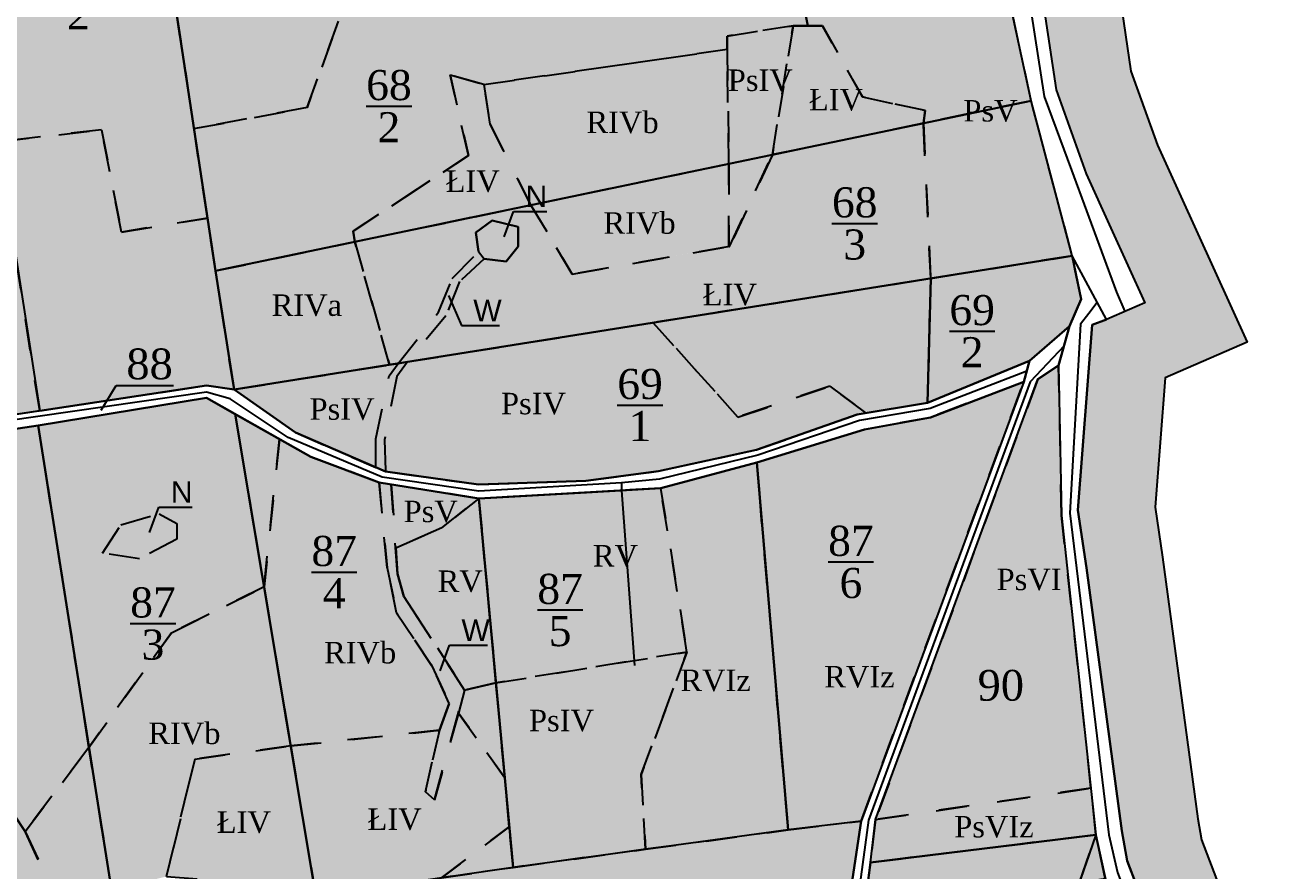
# Model space of a CAD drawing. Header units: millimetres. Extents: x 1380 to 5204, y 977 to 2350.
# Drawn here: x 2666.4 to 3075.3, y 1363 to 1638.4 of the extents above; entities that cross this region are included whole.
import ezdxf
from ezdxf import colors
from ezdxf.entities.mleader import LeaderData, LeaderLine
from ezdxf.math import Vec2, Vec3

# ---------------------------------------------------------------- set-up
doc = ezdxf.new("R2010")
doc.units = ezdxf.units.MM
doc.linetypes.add('UZYTEK', pattern=[20, 10, -10])
for name, color, linetype in [('DROGI ODSZKODOWANIA', 7, 'Continuous'), ('dzialki', 18, 'Continuous'), ('Numeracja', 7, 'Continuous'), ('Obreb', 2, 'Continuous'), ('Odszkodowanie', 7, 'Continuous'), ('Pokolorwane użytki', 7, 'Continuous'), ('Rowy', 250, 'UZYTEK'), ('Uzytki', 250, 'UZYTEK'), ('W', 250, 'Continuous')]:
    doc.layers.add(name, color=color, linetype=linetype)
doc.layers.add('Num użytków', color=7, linetype='Continuous', true_color=0x000000)
doc.styles.add('Całkowite', font='times.ttf', dxfattribs={"height": 10})
doc.styles.get("Standard").update_dxf_attribs({"font": 'arial.ttf'})
doc.styles.add('Uzytki', font='times.ttf', dxfattribs={"height": 7})
doc.styles.add('Ułamki', font='times.ttf', dxfattribs={"height": 14})

# ---------------------------------------------------------------- blocks, each defined once
blk = doc.blocks.new('_None')

msp = doc.modelspace()

# ---------------------------------------------------------------- hatches: boundary and pattern name
at = {"layer": 'Obreb', "ltscale": 0.1, "true_color": 0xf4ee51}
h = msp.add_hatch(color=41, dxfattribs=at)
h.dxf.hatch_style = 1
h.paths.add_polyline_path([(1739.27, 2064.25), (1569.18, 2044.6), (1564.53, 2044.15), (1500.42, 2035.92), (1473.15, 2032.87), (1468.93, 1980), (1462.92, 1894.61), (1456.31, 1773.44), (1452.55, 1718.71), (1450.66, 1680.7), (1442.54, 1619.86), (1424.58, 1499.01), (1404.87, 1303.08), (1390.68, 1109.1), (1379.54, 977.39), (1416.06, 982.26), (1503.01, 993.87), (1504.63, 994.09), (1506.25, 994.3), (1621.93, 1009.75), (1623.42, 1009.95), (1726.06, 1023.65), (1744.84, 1026.16), (1749.27, 1026.75), (2001.11, 1060.37), (2068.99, 1069.43), (2152.68, 1080.6), (2558.18, 1139.98), (2925.58, 1191.89), (2950.42, 1195.27), (3034.81, 1077.94), (3080.44, 1228.22), (3101.82, 1235.05), (3049.2, 1373.09), (3047.94, 1379.97), (3036.54, 1465.16), (3034.11, 1481.41), (3037.35, 1523.54), (3064.08, 1535.14), (3042.44, 1582.63), (3034.82, 1599.34), (3026.23, 1623.42), (3022.72, 1647.12), (3015.17, 1693.82), (3010.46, 1738.63), (3007.5, 1779.8), (3007.5, 1828.93), (2995.54, 1854.86), (2982.24, 1913.84), (2978.33, 1926.18), (2939.25, 2070.19), (2911.03, 2085.83), (2875.11, 2109.04), (2851.35, 2127.45), (2832.79, 2142.28), (2800.7, 2188.75), (2762.52, 2156.94), (2761.01, 2154.88), (2592.26, 2137.52), (2569.19, 2140.22), (2541.29, 2148.28), (2358.61, 2230.49), (2370.36, 2167.83), (2372.08, 2158.65), (2124.8, 2119.92), (1843.77, 2075.91), (1839.89, 2076.73), (1821.8, 2074.33), (1789.76, 2070.08)])
h.paths.add_polyline_path([(1792.84, 2045.27), (1825.09, 2049.55), (1838.91, 2051.38), (1843.08, 2050.5), (2128.67, 2095.22), (2401.4, 2137.94), (2394.93, 2172.44), (2392, 2188.04), (2532.65, 2124.75), (2564.24, 2115.63), (2592.09, 2112.37), (2774.63, 2131.15), (2780.88, 2139.71), (2795.68, 2152.03), (2814.31, 2125.04), (2835.89, 2107.8), (2860.65, 2088.62), (2898.18, 2064.37), (2917.89, 2053.45), (2954.34, 1919.13), (2958.08, 1907.3), (2971.73, 1846.78), (2982.5, 1823.44), (2982.5, 1778.91), (2985.55, 1736.43), (2990.38, 1690.52), (2998.01, 1643.29), (3001.86, 1617.33), (3011.63, 1589.94), (3019.69, 1572.27), (3030.77, 1547.94), (3018.26, 1542.51), (3013.6, 1540.82), (3008.97, 1480.5), (3011.79, 1461.65), (3023.24, 1376.04), (3025.03, 1366.32), (3069.05, 1250.82), (3060.33, 1248.04), (3025.58, 1133.59), (2961.94, 1222.07), (2922.15, 1216.65), (2554.62, 1164.73), (2149.21, 1105.36), (2065.68, 1094.21), (1997.8, 1085.15), (1745.96, 1051.53), (1741.53, 1050.94), (1722.75, 1048.43), (1620.11, 1034.73), (1618.62, 1034.53), (1502.94, 1019.08), (1501.32, 1018.87), (1499.71, 1018.65), (1412.75, 1007.04), (1407.07, 1006.29), (1415.61, 1107.14), (1429.78, 1300.92), (1449.4, 1495.92), (1467.3, 1616.37), (1475.58, 1678.42), (1477.51, 1717.23), (1481.26, 1771.9), (1487.87, 1893.05), (1493.86, 1978.13), (1496.43, 2010.32), (1503.4, 2011.1), (1567.32, 2019.31), (1571.82, 2019.74), (1742.14, 2039.42)], flags=16)
at = {"layer": 'Pokolorwane użytki', "true_color": 0xffff5c}
h = msp.add_hatch(color=51, dxfattribs=at)
h.dxf.hatch_style = 1
h.paths.add_polyline_path([(2701.71, 1730.2), (2639.29, 1718.1), (2657.56, 1600.39), (2691.27, 1604.33), (2697.74, 1571.01), (2725.73, 1575.55), (2715.56, 1643.04)])
h = msp.add_hatch(color=51, dxfattribs=at)
h.dxf.hatch_style = 1
h.paths.add_polyline_path([(2915.9, 1664.42), (2913.36, 1677.3), (2839.77, 1664.41), (2773.18, 1652.95), (2758.14, 1611.53), (2721.34, 1604.68), (2728.32, 1558.34), (2773.71, 1567.83), (2773.14, 1571.31), (2810.65, 1595.95), (2804.67, 1622.16), (2815.7, 1619.1), (2894.82, 1630.4), (2894.82, 1634.82), (2916.29, 1638.18), (2921.07, 1638.18)])
at = {"layer": 'Pokolorwane użytki', "true_color": 0x97d88a}
h = msp.add_hatch(color=73, dxfattribs=at)
h.dxf.hatch_style = 1
h.paths.add_polyline_path([(2985.77, 1650.96), (2983.22, 1676.2), (2915.9, 1664.42), (2921.07, 1638.18), (2925.86, 1638.18), (2938.83, 1615.03), (2959.24, 1610.57), (2958.67, 1606.45), (2993.75, 1613.78)])
at = {"layer": 'Pokolorwane użytki', "true_color": 0xffff5c}
h = msp.add_hatch(color=51, dxfattribs=at)
h.dxf.hatch_style = 1
h.paths.add_polyline_path([(2715.56, 1643.04), (2721.34, 1604.68), (2758.14, 1611.53), (2773.18, 1652.95)])
at = {"layer": 'Pokolorwane użytki', "true_color": 0x97d88a}
h = msp.add_hatch(color=73, dxfattribs=at)
h.dxf.hatch_style = 1
h.paths.add_polyline_path([(2916.29, 1638.18), (2894.82, 1634.82), (2894.82, 1630.4), (2895.43, 1593.24), (2909.54, 1596.19)])
at = {"layer": 'Pokolorwane użytki', "true_color": 0x3bd23d}
h = msp.add_hatch(color=93, dxfattribs=at)
h.dxf.hatch_style = 1
h.paths.add_polyline_path([(2938.83, 1615.03), (2925.86, 1638.18), (2916.29, 1638.18), (2909.54, 1596.19), (2958.67, 1606.45), (2959.24, 1610.57)])
at = {"layer": 'Pokolorwane użytki', "true_color": 0xffff5c}
h = msp.add_hatch(color=51, dxfattribs=at)
h.dxf.hatch_style = 1
h.paths.add_polyline_path([(2894.82, 1630.4), (2815.7, 1619.1), (2817.7, 1606.09), (2831.01, 1579.79), (2895.43, 1593.24)])
at = {"layer": 'Pokolorwane użytki', "true_color": 0x3bd23d}
h = msp.add_hatch(color=93, dxfattribs=at)
h.dxf.hatch_style = 1
h.paths.add_polyline_path([(2817.7, 1606.09), (2815.7, 1619.1), (2804.67, 1622.16), (2810.65, 1595.95), (2773.14, 1571.31), (2773.71, 1567.83), (2831.01, 1579.79)])
at = {"layer": 'Pokolorwane użytki', "true_color": 0x97d88a}
h = msp.add_hatch(color=73, dxfattribs=at)
h.dxf.hatch_style = 1
h.paths.add_polyline_path([(2993.75, 1613.78), (2958.67, 1606.45), (2961.08, 1555.93), (3007.11, 1563.28)])
at = {"layer": 'Pokolorwane użytki', "true_color": 0xffff5c}
h = msp.add_hatch(color=51, dxfattribs=at)
h.dxf.hatch_style = 1
h.paths.add_polyline_path([(2728.32, 1558.34), (2725.73, 1575.55), (2697.74, 1571.01), (2691.27, 1604.33), (2657.56, 1600.39), (2671.15, 1512.85), (2725.45, 1521.06), (2734.39, 1519.72)])
at = {"layer": 'Pokolorwane użytki', "true_color": 0x3bd23d}
h = msp.add_hatch(color=93, dxfattribs=at)
h.dxf.hatch_style = 1
h.paths.add_polyline_path([(2961.08, 1555.93), (2958.67, 1606.45), (2909.54, 1596.19), (2895.62, 1566.32), (2844.43, 1557.29), (2831.01, 1579.79), (2773.71, 1567.83), (2785, 1527.81), (2787.76, 1528.25), (2800.96, 1544.91), (2805.39, 1555.92), (2813.95, 1564.67), (2813.06, 1570.86), (2818.35, 1574.75), (2826.85, 1572.67), (2826.85, 1566.27), (2822.95, 1561.4), (2815.74, 1562.29), (2807.77, 1554.89), (2803.34, 1543.73), (2790.85, 1528.74)])
at = {"layer": 'Pokolorwane użytki', "true_color": 0xffff5c}
h = msp.add_hatch(color=51, dxfattribs=at)
h.dxf.hatch_style = 1
h.paths.add_polyline_path([(2657.56, 1600.39), (2621.84, 1594.67), (2625.97, 1563.53), (2608.03, 1560.49), (2616.89, 1504.66), (2671.15, 1512.85)])
at = {"layer": 'Pokolorwane użytki', "true_color": 0x97d88a}
h = msp.add_hatch(color=73, dxfattribs=at)
h.dxf.hatch_style = 1
h.paths.add_polyline_path([(2909.54, 1596.19), (2895.43, 1593.24), (2895.43, 1566.29), (2895.62, 1566.32)])
at = {"layer": 'Pokolorwane użytki', "true_color": 0xffff5c}
h = msp.add_hatch(color=51, dxfattribs=at)
h.dxf.hatch_style = 1
h.paths.add_polyline_path([(2895.43, 1566.29), (2895.43, 1593.24), (2831.01, 1579.79), (2844.43, 1557.29)])
at = {"layer": 'Pokolorwane użytki', "true_color": 0xff3333}
h = msp.add_hatch(color=20, dxfattribs=at)
h.dxf.hatch_style = 1
h.paths.add_polyline_path([(2826.85, 1566.27), (2826.85, 1572.67), (2818.35, 1574.75), (2813.06, 1570.86), (2813.95, 1564.67), (2815.74, 1562.29), (2822.95, 1561.4)])
at = {"layer": 'Pokolorwane użytki', "true_color": 0xffff5c}
h = msp.add_hatch(color=51, dxfattribs=at)
h.dxf.hatch_style = 1
h.paths.add_polyline_path([(2773.71, 1567.83), (2728.32, 1558.34), (2734.39, 1519.72), (2785, 1527.81)])
at = {"layer": 'Pokolorwane użytki', "true_color": 0x5b8edb}
h = msp.add_hatch(color=153, dxfattribs=at)
h.dxf.hatch_style = 1
h.paths.add_polyline_path([(2803.34, 1543.73), (2807.77, 1554.89), (2815.74, 1562.29), (2813.95, 1564.67), (2805.39, 1555.92), (2800.96, 1544.91), (2787.76, 1528.25), (2790.85, 1528.74)])
at = {"layer": 'Pokolorwane użytki', "true_color": 0x97d88a}
h = msp.add_hatch(color=73, dxfattribs=at)
h.dxf.hatch_style = 1
h.paths.add_polyline_path([(3007.11, 1563.28), (2961.08, 1555.93), (2960.05, 1515.46), (2993.2, 1529.13), (3006.28, 1540.33), (3009.99, 1549.14)])
at = {"layer": 'Pokolorwane użytki', "true_color": 0x3bd23d}
h = msp.add_hatch(color=93, dxfattribs=at)
h.dxf.hatch_style = 1
h.paths.add_polyline_path([(2961.08, 1555.93), (2870.75, 1541.5), (2898.35, 1510.74), (2928.25, 1520.85), (2940, 1512.11), (2960.05, 1515.46)])
at = {"layer": 'Pokolorwane użytki', "true_color": 0x97d88a}
h = msp.add_hatch(color=73, dxfattribs=at)
h.dxf.hatch_style = 1
h.paths.add_polyline_path([(2790.85, 1528.74), (2787.34, 1524.02), (2783.36, 1503.41), (2783.66, 1493.01), (2813.94, 1488.81), (2848.88, 1490.06), (2872.54, 1493.18), (2904.42, 1500.08), (2937.14, 1511.63), (2940, 1512.11), (2928.25, 1520.85), (2898.35, 1510.74), (2870.75, 1541.5)])
h = msp.add_hatch(color=73, dxfattribs=at)
h.dxf.hatch_style = 1
h.paths.add_polyline_path([(2784.85, 1524.19), (2787.76, 1528.25), (2785, 1527.81), (2734.39, 1519.72), (2754.36, 1505.75), (2780.55, 1494.36), (2780.55, 1503.71)])
at = {"layer": 'Pokolorwane użytki', "true_color": 0x5b8edb}
h = msp.add_hatch(color=153, dxfattribs=at)
h.dxf.hatch_style = 1
h.paths.add_polyline_path([(2787.34, 1524.02), (2790.85, 1528.74), (2787.76, 1528.25), (2784.85, 1524.19), (2780.55, 1503.71), (2780.55, 1494.36), (2783.66, 1493.01), (2783.36, 1503.41)])
at = {"layer": 'Pokolorwane użytki', "true_color": 0x97d88a}
h = msp.add_hatch(color=73, dxfattribs=at)
h.dxf.hatch_style = 1
h.paths.add_polyline_path([(3003.65, 1478.78), (3002.67, 1527.61), (2995.89, 1523.09), (2943.1, 1379.76), (3013.22, 1389.94)])
at = {"layer": 'Pokolorwane użytki', "true_color": 0xffff5c}
h = msp.add_hatch(color=51, dxfattribs=at)
h.dxf.hatch_style = 1
h.paths.add_polyline_path([(2991.41, 1522.29), (2961.02, 1510.69), (2939.56, 1506.77), (2904.46, 1495.96), (2914.65, 1376.38), (2938.48, 1379.27)])
h = msp.add_hatch(color=51, dxfattribs=at)
h.dxf.hatch_style = 1
h.paths.add_polyline_path([(2714.01, 1440.55), (2744.16, 1455.51), (2734.75, 1511.73), (2725.38, 1517.01), (2670.66, 1508.03), (2687.18, 1403.25)])
h.paths.add_polyline_path([(2703.59, 1464.58), (2691.59, 1466.49), (2697.59, 1475.74), (2709.99, 1479.28), (2715.72, 1476.15), (2715.72, 1470.98)], flags=16)
h = msp.add_hatch(color=51, dxfattribs=at)
h.dxf.hatch_style = 1
h.paths.add_polyline_path([(2749.17, 1503.59), (2734.75, 1511.73), (2744.16, 1455.51)])
h = msp.add_hatch(color=51, dxfattribs=at)
h.dxf.hatch_style = 1
h.paths.add_polyline_path([(2670.66, 1508.03), (2615.51, 1499.76), (2626.61, 1427.18), (2640.33, 1414.76), (2666.43, 1375.9), (2687.18, 1403.25)])
h = msp.add_hatch(color=51, dxfattribs=at)
h.dxf.hatch_style = 1
h.paths.add_polyline_path([(2752.83, 1403.71), (2801.19, 1408.81), (2804.43, 1417.52), (2798.75, 1429.77), (2787.3, 1447), (2784.25, 1461.74), (2781.56, 1489.49), (2759.42, 1497.81), (2749.17, 1503.59), (2744.16, 1455.51)])
h = msp.add_hatch(color=51, dxfattribs=at)
h.dxf.hatch_style = 1
h.paths.add_polyline_path([(2904.46, 1495.96), (2873.2, 1487.62), (2881.75, 1434.27), (2866.87, 1394.39), (2868.27, 1370.05), (2914.65, 1376.38)])
at = {"layer": 'Pokolorwane użytki', "true_color": 0x5b8edb}
h = msp.add_hatch(color=153, dxfattribs=at)
h.dxf.hatch_style = 1
h.paths.add_polyline_path([(2807.37, 1414.43), (2809.42, 1421.89), (2789.67, 1452.4), (2787.57, 1459.73), (2785.52, 1488.85), (2781.56, 1489.49), (2784.25, 1461.74), (2787.3, 1447), (2798.75, 1429.77), (2804.43, 1417.52), (2801.19, 1408.81), (2796.68, 1388.73), (2799.61, 1386.15)])
at = {"layer": 'Pokolorwane użytki', "true_color": 0x97d88a}
h = msp.add_hatch(color=73, dxfattribs=at)
h.dxf.hatch_style = 1
h.paths.add_polyline_path([(2814.04, 1484.26), (2785.52, 1488.85), (2786.98, 1468.18), (2802.02, 1474.76)])
at = {"layer": 'Pokolorwane użytki', "true_color": 0xffff5c}
h = msp.add_hatch(color=51, dxfattribs=at)
h.dxf.hatch_style = 1
h.paths.add_polyline_path([(2873.2, 1487.63), (2814.04, 1484.26), (2819.61, 1424.22), (2881.75, 1434.27)])
h = msp.add_hatch(color=51, dxfattribs=at)
h.dxf.hatch_style = 1
h.paths.add_polyline_path([(2814.04, 1484.26), (2802.02, 1474.76), (2786.98, 1468.18), (2787.57, 1459.73), (2789.67, 1452.4), (2809.42, 1421.89), (2819.61, 1424.22)])
at = {"layer": 'Pokolorwane użytki', "true_color": 0xff3333}
h = msp.add_hatch(color=20, dxfattribs=at)
h.dxf.hatch_style = 1
h.paths.add_polyline_path([(2715.72, 1470.98), (2715.72, 1476.15), (2709.99, 1479.28), (2697.59, 1475.74), (2691.59, 1466.49), (2703.59, 1464.58)])
at = {"layer": 'Pokolorwane użytki', "true_color": 0xffff5c}
h = msp.add_hatch(color=51, dxfattribs=at)
h.dxf.hatch_style = 1
h.paths.add_polyline_path([(2744.16, 1455.51), (2714.01, 1440.55), (2687.18, 1403.25), (2694.51, 1356.82), (2712.44, 1361.22), (2721.62, 1399.42), (2752.83, 1403.71)])
at = {"layer": 'Pokolorwane użytki', "true_color": 0x97d88a}
h = msp.add_hatch(color=73, dxfattribs=at)
h.dxf.hatch_style = 1
h.paths.add_polyline_path([(2881.75, 1434.27), (2819.61, 1424.22), (2822.48, 1393.3), (2823.96, 1377.39), (2825.19, 1364.17), (2868.27, 1370.05), (2866.87, 1394.39)])
h = msp.add_hatch(color=73, dxfattribs=at)
h.dxf.hatch_style = 1
h.paths.add_polyline_path([(2819.61, 1424.22), (2809.42, 1421.89), (2807.37, 1414.43), (2822.48, 1393.3)])
at = {"layer": 'Pokolorwane użytki', "true_color": 0xffff5c}
h = msp.add_hatch(color=51, dxfattribs=at)
h.dxf.hatch_style = 1
h.paths.add_polyline_path([(2666.43, 1375.9), (2640.33, 1414.76), (2628.73, 1413.29), (2640.45, 1336.63), (2651.34, 1338.32), (2679.06, 1348.43)])
at = {"layer": 'Pokolorwane użytki', "true_color": 0x3bd23d}
h = msp.add_hatch(color=93, dxfattribs=at)
h.dxf.hatch_style = 1
h.paths.add_polyline_path([(2822.48, 1393.3), (2807.37, 1414.43), (2799.61, 1386.15), (2796.68, 1388.73), (2801.19, 1408.81), (2752.83, 1403.71), (2760.56, 1357.51), (2761.02, 1354.77), (2801.86, 1360.75), (2823.96, 1377.39)])
at = {"layer": 'Pokolorwane użytki', "true_color": 0xffff5c}
h = msp.add_hatch(color=51, dxfattribs=at)
h.dxf.hatch_style = 1
h.paths.add_polyline_path([(2687.18, 1403.25), (2666.43, 1375.9), (2679.06, 1348.43), (2694.51, 1356.82)])
at = {"layer": 'Pokolorwane użytki', "true_color": 0x3bd23d}
h = msp.add_hatch(color=93, dxfattribs=at)
h.dxf.hatch_style = 1
h.paths.add_polyline_path([(2752.83, 1403.71), (2721.62, 1399.42), (2712.44, 1361.22), (2760.56, 1357.51)])
at = {"layer": 'Pokolorwane użytki', "true_color": 0x97d88a}
h = msp.add_hatch(color=73, dxfattribs=at)
h.dxf.hatch_style = 1
h.paths.add_polyline_path([(3014.84, 1374.79), (3013.22, 1389.94), (2943.1, 1379.76), (2941.5, 1365.77)])
at = {"layer": 'Pokolorwane użytki', "true_color": 0xffff5c}
h = msp.add_hatch(color=51, dxfattribs=at)
h.dxf.hatch_style = 1
h.paths.add_polyline_path([(2868.27, 1370.05), (2825.19, 1364.17), (2801.86, 1360.75), (2797.81, 1360.16), (2801.91, 1341.2), (2821.17, 1326.23), (2831.98, 1322.19), (2897.94, 1339.15), (2909.96, 1320.21), (2930.05, 1323.53), (2938.48, 1379.27), (2914.65, 1376.38)])
h = msp.add_hatch(color=51, dxfattribs=at)
h.dxf.hatch_style = 1
h.paths.add_polyline_path([(2823.96, 1377.39), (2801.86, 1360.75), (2825.19, 1364.17)])
at = {"layer": 'Pokolorwane użytki', "true_color": 0x5e6624}
h = msp.add_hatch(color=59, dxfattribs=at)
h.dxf.hatch_style = 1
h.paths.add_polyline_path([(2954.47, 1350.3), (3009.45, 1359.22), (3014.84, 1374.79), (2941.5, 1365.77), (2924.13, 1231.94), (2949.08, 1235.02)])
h = msp.add_hatch(color=59, dxfattribs=at)
h.dxf.hatch_style = 1
h.paths.add_polyline_path([(3014.84, 1374.79), (3009.45, 1359.22), (3017.86, 1360.58)])

# ---------------------------------------------------------------- linework, layer by layer
at = {"layer": 'DROGI ODSZKODOWANIA', "color": 1, "ltscale": 0.1}
msp.add_lwpolyline([(2788.29, 2145.88), (2803.25, 2127.92), (2847.86, 2089.4), (2909.56, 2050.77), (2914.15, 2046.17), (2951.49, 1910.01), (2968.08, 1847.35), (2976.4, 1823.44), (2978.03, 1790.74), (2978.03, 1776.27), (2978.03, 1774.19), (2986.37, 1690.09), (2997.98, 1615.19), (3006.86, 1591.14), (3021.5, 1551.48), (3024.26, 1545.12)], dxfattribs=at)
at = {"layer": 'DROGI ODSZKODOWANIA', "color": 5, "ltscale": 0.1}
for points in [[(3015.24, 1548.13), (3012.48, 1544.49), (3009.86, 1541.05), (3006.35, 1479.48), (3019.04, 1374.73), (3021.89, 1362.47), (3064.69, 1249.43)], [(3004.48, 1533.97), (2993.41, 1522.29), (2940.78, 1379.55), (2929.25, 1293.67), (2919.49, 1219.15), (2554.41, 1166.72), (2342.04, 1136.27)]]:
    msp.add_lwpolyline(points, dxfattribs=at)
at = {"layer": 'DROGI ODSZKODOWANIA', "color": 3, "ltscale": 0.1}
msp.add_lwpolyline([(2992.31, 1525.71), (2960.84, 1513.62), (2937.86, 1509.62), (2904.8, 1498.36), (2872.85, 1490.58), (2860.46, 1489.42), (2813.99, 1486.67), (2782.62, 1491.16), (2752.03, 1504.16), (2733.1, 1516.69), (2725.38, 1518.89), (2539.67, 1492.07), (2531.72, 1486.04), (2530.63, 1472.39), (2547.29, 1323.11), (2565.86, 1170.85)], dxfattribs=at)
at = {"layer": 'dzialki'}
for points in [[(2701.71, 1730.2), (2639.29, 1718.1), (2671.15, 1512.85), (2725.45, 1521.06), (2734.39, 1519.72), (2728.32, 1558.34), (2715.56, 1643.04), (2701.71, 1730.2)], [(2585.46, 1707.67), (2639.29, 1718.1), (2671.15, 1512.85), (2616.89, 1504.66), (2602.78, 1593.56), (2585.46, 1707.67)], [(2985.77, 1650.96), (2983.22, 1676.2), (2915.9, 1664.42), (2913.36, 1677.3), (2839.77, 1664.41), (2715.56, 1643.04), (2728.32, 1558.34), (2993.75, 1613.78)], [(2728.32, 1558.34), (2734.39, 1519.72), (3007.11, 1563.28), (2993.75, 1613.78), (2728.32, 1558.34)], [(2734.39, 1519.72), (2754.36, 1505.75), (2783.66, 1493.01), (2813.94, 1488.81), (2848.88, 1490.06), (2872.54, 1493.18), (2904.42, 1500.08), (2937.14, 1511.63), (2960.05, 1515.46), (2993.2, 1529.13), (3006.28, 1540.33), (3009.99, 1549.14), (3007.11, 1563.28), (2734.39, 1519.72)], [(3009.99, 1549.14), (3007.11, 1563.28), (2961.08, 1555.93), (2960.05, 1515.46), (2993.2, 1529.13), (3006.28, 1540.33)], [(3011.79, 1461.65), (3008.97, 1480.5), (3013.6, 1540.82), (3018.26, 1542.51), (3007.11, 1563.28), (3009.99, 1549.14), (3006.28, 1540.33), (3002.67, 1527.61), (3003.65, 1478.78), (3014.84, 1374.79), (3018.11, 1359.41), (3060.33, 1248.04), (3069.05, 1250.82), (3025.03, 1366.32), (3023.24, 1376.04)], [(2960.05, 1515.46), (2961.08, 1555.93), (2734.39, 1519.72), (2754.36, 1505.75), (2783.66, 1493.01), (2813.94, 1488.81), (2848.88, 1490.06), (2872.54, 1493.18), (2904.42, 1500.08), (2937.14, 1511.63)], [(2922.15, 1216.65), (2941.5, 1365.77), (2943.1, 1379.76), (2995.89, 1523.09), (3002.67, 1527.61), (3006.28, 1540.33), (2993.2, 1529.13), (2991.41, 1522.29), (2938.48, 1379.27), (2930.05, 1323.53), (2922.31, 1263.82), (2916.33, 1221.62), (2568.33, 1171.23), (2563.39, 1170.46), (2554.17, 1169.03), (2554.62, 1164.73)], [(2995.89, 1523.09), (3002.67, 1527.61), (3003.65, 1478.78), (3014.84, 1374.79), (2941.5, 1365.77), (2943.1, 1379.76), (2995.89, 1523.09)], [(2904.46, 1495.96), (2939.56, 1506.77), (2961.02, 1510.69), (2991.41, 1522.29), (2938.48, 1379.27), (2914.65, 1376.38), (2904.46, 1495.96)], [(2670.66, 1508.03), (2725.38, 1517.01), (2734.75, 1511.73), (2761.02, 1354.77), (2696.33, 1345.29), (2670.66, 1508.03)], [(2734.75, 1511.73), (2759.42, 1497.81), (2781.56, 1489.49), (2814.04, 1484.26), (2825.19, 1364.17), (2761.02, 1354.77), (2734.75, 1511.73)], [(2615.51, 1499.76), (2670.66, 1508.03), (2696.33, 1345.29), (2640.45, 1336.63), (2615.51, 1499.76)], [(2814.04, 1484.26), (2849.03, 1486.25), (2873.22, 1487.63), (2904.46, 1495.96), (2914.65, 1376.38), (2825.19, 1364.17), (2814.04, 1484.26)], [(2930.05, 1323.53), (2938.48, 1379.27), (2914.65, 1376.38), (2825.19, 1364.17), (2761.02, 1354.77), (2696.33, 1345.29), (2640.45, 1336.63), (2549.5, 1323.48), (2557.12, 1261.88), (2930.05, 1323.53), (2938.48, 1379.27)], [(2941.5, 1365.77), (3014.84, 1374.79), (2961.94, 1222.07), (2922.15, 1216.65), (2941.5, 1365.77)], [(3018.11, 1359.41), (3014.84, 1374.79), (2961.94, 1222.07), (3025.58, 1133.59), (3060.33, 1248.04)]]:
    msp.add_lwpolyline(points, close=True, dxfattribs=at)
for points in [[(2998.01, 1643.29), (3001.86, 1617.33), (3011.63, 1589.94), (3019.69, 1572.27), (3030.77, 1547.94), (3018.26, 1542.51), (3007.11, 1563.28), (2993.75, 1613.78), (2985.77, 1650.96)], [(2616.89, 1504.66), (2725.45, 1521.06), (2734.39, 1519.72), (2754.36, 1505.75), (2783.66, 1493.01), (2813.94, 1488.81), (2848.88, 1490.06), (2872.54, 1493.18), (2904.42, 1500.08), (2937.14, 1511.63), (2960.05, 1515.46), (2993.2, 1529.13), (2993.2, 1529.13), (2991.41, 1522.29), (2961.02, 1510.69), (2939.56, 1506.77), (2904.46, 1495.96), (2873.22, 1487.63), (2814.04, 1484.26), (2781.56, 1489.49), (2759.42, 1497.81), (2725.38, 1517.01), (2670.66, 1508.03), (2615.51, 1499.76)], [(2615.51, 1499.76), (2670.66, 1508.03), (2725.38, 1517.01), (2734.75, 1511.73), (2759.42, 1497.81), (2781.56, 1489.49), (2814.04, 1484.26), (2873.22, 1487.63), (2904.46, 1495.96), (2939.56, 1506.77), (2961.02, 1510.69), (2991.41, 1522.29), (2993.2, 1529.13), (2960.05, 1515.46), (2937.14, 1511.63), (2904.42, 1500.08), (2872.54, 1493.18), (2848.88, 1490.06), (2813.94, 1488.81), (2783.66, 1493.01), (2754.36, 1505.75), (2734.39, 1519.72), (2725.45, 1521.06), (2671.15, 1512.85), (2616.89, 1504.66)]]:
    msp.add_lwpolyline(points, dxfattribs=at)
at = {"layer": 'Obreb'}
for points in [[(3022.72, 1647.12), (3026.23, 1623.42), (3034.82, 1599.34), (3042.44, 1582.63), (3064.08, 1535.14), (3037.35, 1523.54), (3034.11, 1481.41), (3036.54, 1465.16), (3047.94, 1379.97), (3049.2, 1373.09), (3101.82, 1235.05), (3080.44, 1228.22), (3034.81, 1077.94), (2950.42, 1195.27), (2925.58, 1191.89), (2558.18, 1139.98)], [(2998.01, 1643.29), (3001.86, 1617.33), (3011.63, 1589.94), (3019.69, 1572.27), (3030.77, 1547.94), (3018.26, 1542.51), (3013.6, 1540.82), (3008.97, 1480.5), (3011.79, 1461.65), (3023.24, 1376.04), (3025.03, 1366.32), (3069.05, 1250.82), (3060.33, 1248.04), (3025.58, 1133.59), (2961.94, 1222.07), (2922.15, 1216.65), (2554.62, 1164.73)]]:
    msp.add_lwpolyline(points, dxfattribs=at)
at = {"layer": 'Odszkodowanie', "color": 1, "ltscale": 0.1}
msp.add_lwpolyline([(2978.03, 1790.74), (2978.03, 1774.19), (2979, 1764.71), (2986.37, 1690.09), (2997.98, 1615.19), (3006.86, 1591.14)], dxfattribs=at)
at = {"layer": 'Odszkodowanie', "ltscale": 0.1}
for points in [[(2992.31, 1525.71), (2960.84, 1513.62), (2937.86, 1509.62), (2904.8, 1498.36), (2872.85, 1490.58), (2860.46, 1489.42), (2860.46, 1486.9)], [(2860.46, 1486.9), (2864.73, 1429.91)]]:
    msp.add_lwpolyline(points, dxfattribs=at)
at = {"layer": 'Rowy'}
for points in [[(2787.76, 1528.25), (2800.96, 1544.91), (2805.39, 1555.92), (2813.95, 1564.67), (2815.74, 1562.29), (2807.77, 1554.89), (2803.34, 1543.73), (2790.85, 1528.74), (2787.76, 1528.25)], [(2787.76, 1528.25), (2790.85, 1528.74), (2787.34, 1524.02), (2783.36, 1503.41), (2783.66, 1493.01), (2780.55, 1494.36), (2780.55, 1503.71), (2784.85, 1524.19), (2787.76, 1528.25)], [(2796.68, 1388.73), (2799.61, 1386.15), (2809.42, 1421.89), (2789.67, 1452.4), (2787.57, 1459.73), (2785.52, 1488.85), (2781.56, 1489.49), (2784.25, 1461.74), (2787.3, 1447), (2798.75, 1429.77), (2804.43, 1417.52), (2801.19, 1408.81), (2796.68, 1388.73)]]:
    msp.add_lwpolyline(points, close=True, dxfattribs=at)
for points in [[(2786.98, 1468.18), (2802.02, 1474.76), (2814.04, 1484.26)], [(2809.42, 1421.89), (2819.61, 1424.22)], [(2807.37, 1414.43), (2822.48, 1393.3), (2823.96, 1377.39), (2801.86, 1360.75)]]:
    msp.add_lwpolyline(points, dxfattribs=at)
at = {"layer": 'Uzytki'}
msp.add_line((2961.08, 1555.93), (2960.05, 1515.46), dxfattribs=at)
for points in [[(2701.71, 1730.2), (2639.29, 1718.1), (2657.56, 1600.39), (2691.27, 1604.33), (2697.74, 1571.01), (2725.73, 1575.55), (2715.56, 1643.04)], [(2894.82, 1630.4), (2894.82, 1634.82), (2916.29, 1638.18), (2921.07, 1638.18), (2915.9, 1664.42), (2913.36, 1677.3), (2839.77, 1664.41), (2813.16, 1659.83), (2773.18, 1652.95), (2758.14, 1611.53), (2721.34, 1604.68), (2725.73, 1575.55), (2728.32, 1558.34), (2773.71, 1567.83), (2773.14, 1571.31), (2810.65, 1595.95), (2804.67, 1622.16), (2815.7, 1619.1)], [(2983.22, 1676.2), (2915.9, 1664.42), (2921.07, 1638.18), (2925.86, 1638.18), (2938.83, 1615.03), (2959.24, 1610.57), (2958.67, 1606.45), (2993.75, 1613.78), (2985.77, 1650.96)], [(2773.18, 1652.95), (2715.56, 1643.04), (2721.34, 1604.68), (2758.14, 1611.53)], [(2916.29, 1638.18), (2894.82, 1634.82), (2894.82, 1630.4), (2895.43, 1593.24), (2909.54, 1596.19)], [(2938.83, 1615.03), (2925.86, 1638.18), (2916.29, 1638.18), (2909.54, 1596.19), (2958.67, 1606.45), (2959.24, 1610.57)], [(2894.82, 1630.4), (2815.7, 1619.1), (2817.7, 1606.09), (2831.01, 1579.79), (2895.43, 1593.24)], [(2817.7, 1606.09), (2815.7, 1619.1), (2804.67, 1622.16), (2810.65, 1595.95), (2773.14, 1571.31), (2773.71, 1567.83), (2831.01, 1579.79)], [(2993.75, 1613.78), (2958.67, 1606.45), (2961.08, 1555.93), (3007.11, 1563.28)], [(2725.73, 1575.55), (2697.74, 1571.01), (2691.27, 1604.33), (2657.56, 1600.39), (2671.15, 1512.85), (2725.45, 1521.06), (2734.39, 1519.72), (2728.32, 1558.34)], [(2813.95, 1564.67), (2813.06, 1570.86), (2818.35, 1574.75), (2826.85, 1572.67), (2826.85, 1566.27), (2822.95, 1561.4), (2815.74, 1562.29), (2807.77, 1554.89), (2803.34, 1543.73), (2790.85, 1528.74), (2961.08, 1555.93), (2958.67, 1606.45), (2909.54, 1596.19), (2895.62, 1566.32), (2844.43, 1557.29), (2831.01, 1579.79), (2773.71, 1567.83), (2785, 1527.81), (2787.76, 1528.25), (2800.96, 1544.91), (2805.39, 1555.92)], [(2657.56, 1600.39), (2621.84, 1594.67), (2625.97, 1563.53), (2608.03, 1560.49), (2616.89, 1504.66), (2671.15, 1512.85)], [(2909.54, 1596.19), (2895.43, 1593.24), (2895.43, 1566.29), (2895.62, 1566.32)], [(2895.43, 1593.24), (2831.01, 1579.79), (2844.43, 1557.29), (2895.43, 1566.29)], [(2815.74, 1562.29), (2822.95, 1561.4), (2826.85, 1566.27), (2826.85, 1572.67), (2818.35, 1574.75), (2813.06, 1570.86), (2813.95, 1564.67), (2815.74, 1562.29)], [(2773.71, 1567.83), (2728.32, 1558.34), (2734.39, 1519.72), (2785, 1527.81)], [(3009.99, 1549.14), (3007.11, 1563.28), (2961.08, 1555.93), (2960.05, 1515.46), (2993.2, 1529.13), (3006.28, 1540.33)], [(2961.08, 1555.93), (2870.75, 1541.5), (2898.35, 1510.74), (2928.25, 1520.85), (2940, 1512.11), (2960.05, 1515.46)], [(2937.14, 1511.63), (2940, 1512.11), (2928.25, 1520.85), (2898.35, 1510.74), (2870.75, 1541.5), (2790.85, 1528.74), (2787.34, 1524.02), (2783.36, 1503.41), (2783.66, 1493.01), (2813.94, 1488.81), (2848.88, 1490.06), (2872.54, 1493.18), (2904.42, 1500.08)], [(2784.85, 1524.19), (2787.76, 1528.25), (2785, 1527.81), (2734.39, 1519.72), (2754.36, 1505.75), (2780.55, 1494.36), (2780.55, 1503.71)], [(3003.65, 1478.78), (3002.67, 1527.61), (2995.89, 1523.09), (2943.1, 1379.76), (3013.22, 1389.94)], [(2991.41, 1522.29), (2961.02, 1510.69), (2939.56, 1506.77), (2904.46, 1495.96), (2914.65, 1376.38), (2938.48, 1379.27)], [(2734.75, 1511.73), (2725.38, 1517.01), (2670.66, 1508.03), (2687.18, 1403.25), (2714.01, 1440.55), (2744.16, 1455.51)], [(2749.17, 1503.59), (2734.75, 1511.73), (2744.16, 1455.51)], [(2670.66, 1508.03), (2615.51, 1499.76), (2626.61, 1427.18), (2640.33, 1414.76), (2666.43, 1375.9), (2687.18, 1403.25)], [(2784.25, 1461.74), (2781.56, 1489.49), (2759.42, 1497.81), (2749.17, 1503.59), (2744.16, 1455.51), (2752.83, 1403.71), (2801.19, 1408.81), (2804.43, 1417.52), (2798.75, 1429.77), (2787.3, 1447)], [(2904.46, 1495.96), (2873.2, 1487.62), (2881.75, 1434.27), (2866.87, 1394.39), (2868.27, 1370.05), (2914.65, 1376.38)], [(2814.04, 1484.26), (2785.52, 1488.85), (2786.98, 1468.18), (2802.02, 1474.76)], [(2873.2, 1487.63), (2814.04, 1484.26), (2819.61, 1424.22), (2881.75, 1434.27)], [(2814.04, 1484.26), (2802.02, 1474.76), (2786.98, 1468.18), (2787.57, 1459.73), (2789.67, 1452.4), (2809.42, 1421.89), (2819.61, 1424.22)], [(2697.59, 1475.74), (2709.99, 1479.28), (2715.72, 1476.15), (2715.72, 1470.98), (2703.59, 1464.58), (2691.59, 1466.49), (2697.59, 1475.74)], [(2715.72, 1476.15), (2715.72, 1470.98), (2703.59, 1464.58), (2691.59, 1466.49), (2697.59, 1475.74), (2709.99, 1479.28)], [(2744.16, 1455.51), (2714.01, 1440.55), (2687.18, 1403.25), (2694.51, 1356.82), (2712.44, 1361.22), (2721.62, 1399.42), (2752.83, 1403.71)], [(2881.75, 1434.27), (2819.61, 1424.22), (2822.48, 1393.3), (2823.96, 1377.39), (2825.19, 1364.17), (2868.27, 1370.05), (2866.87, 1394.39)], [(2819.61, 1424.22), (2809.42, 1421.89), (2807.37, 1414.43), (2822.48, 1393.3)], [(2666.43, 1375.9), (2640.33, 1414.76), (2628.73, 1413.29), (2640.45, 1336.63), (2651.34, 1338.32), (2679.06, 1348.43)], [(2796.68, 1388.73), (2801.19, 1408.81), (2752.83, 1403.71), (2760.56, 1357.51), (2761.02, 1354.77), (2801.86, 1360.75), (2823.96, 1377.39), (2822.48, 1393.3), (2807.37, 1414.43), (2799.61, 1386.15)], [(2687.18, 1403.25), (2666.43, 1375.9), (2679.06, 1348.43), (2694.51, 1356.82)], [(2752.83, 1403.71), (2721.62, 1399.42), (2712.44, 1361.22), (2760.56, 1357.51)], [(3013.22, 1389.94), (2943.1, 1379.76), (2941.5, 1365.77), (3014.84, 1374.79)], [(2938.48, 1379.27), (2914.65, 1376.38), (2868.27, 1370.05), (2825.19, 1364.17), (2801.86, 1360.75), (2797.81, 1360.16), (2801.91, 1341.2), (2821.17, 1326.23), (2831.98, 1322.19), (2897.94, 1339.15), (2909.96, 1320.21), (2930.05, 1323.53)], [(2823.96, 1377.39), (2801.86, 1360.75), (2825.19, 1364.17)], [(2954.47, 1350.3), (3009.45, 1359.22), (3014.84, 1374.79), (2941.5, 1365.77), (2924.13, 1231.94), (2949.08, 1235.02)], [(3014.84, 1374.79), (3009.45, 1359.22), (3017.86, 1360.58)]]:
    msp.add_lwpolyline(points, close=True, dxfattribs=at)
for points in [[(2870.75, 1541.5), (2898.35, 1510.74), (2928.25, 1520.85), (2940, 1512.11)], [(2687.18, 1403.25), (2714.01, 1440.55), (2744.16, 1455.51), (2749.17, 1503.59)], [(2694.51, 1356.82), (2712.44, 1361.22), (2721.62, 1399.42), (2752.83, 1403.71), (2801.19, 1408.81)]]:
    msp.add_lwpolyline(points, dxfattribs=at)

# ---------------------------------------------------------------- texts
at = {"layer": 'Num użytków', "char_height": 7, "attachment_point": 1, "style": 'Uzytki'}
for s, insert, width in [('PsIV\\P', (2895.04, 1623.95), 21.3982), ('ŁIV', (2921.45, 1617.63), 14.8513), ('PsV', (2971.7, 1614.01), 21.3982), ('RIVb', (2849.05, 1610.25), 22.391), ('ŁIV', (2803.23, 1591.08), 14.8513), ('RIVb', (2854.57, 1577.46), 22.391), ('ŁIV', (2886.9, 1554.16), 14.8513), ('RIVa', (2746.62, 1550.72), 22.391), ('PsIV\\P', (2821.25, 1518.69), 21.3982), ('PsIV\\P', (2758.95, 1516.91), 21.3982), ('PsV', (2789.58, 1483.57), 21.3982), ('RV', (2851.14, 1469.12), 17.1408), ('RV', (2800.62, 1460.83), 17.1408), ('PsVI', (2982.51, 1461.44), 11.3491), ('RIVb', (2763.67, 1437.59), 34.7519), ('RVIz', (2879.62, 1428.57), 23.7631), ('RVIz', (2926.42, 1429.75), 23.7631), ('PsIV', (2830.36, 1415.5), 19.2368), ('RIVb', (2706.48, 1411.33), 34.7519), ('ŁIV', (2728.77, 1382.41), 14.1187), ('ŁIV', (2777.81, 1383.36), 7), ('PsVIz', (2968.72, 1380.93), 9.454)]:
    msp.add_mtext(s, dxfattribs=dict(at, insert=insert, width=width))
at = {"layer": 'Numeracja', "attachment_point": 1}
for s, insert, char_height, width, style in [('\\A1;{\\H0.7x;\\S70/2;}', (2676.32, 1660.53), 14, 27.8867, 'Ułamki'), ('\\A1;{\\H0.7x;\\S68/2;}', (2777.39, 1623.77), 14, 20.7158, 'Ułamki'), ('\\A1;{\\H0.7x;\\S69/2;}', (2967.15, 1550.52), 14, 26.0538, 'Ułamki'), ('\\A1;{\\H0.7x;\\S69/1;}', (2859.1, 1526.46), 14, 9.8589, 'Ułamki'), ('\\A1;{\\H0.7x;\\S87/4;}', (2759.57, 1472.08), 14, 21.4291, 'Ułamki'), ('\\A1;{\\H0.7x;\\S87/6;}', (2927.7, 1475.38), 14, 18.1323, 'Ułamki'), ('\\A1;{\\H0.7x;\\S87/5;}', (2833.08, 1459.73), 14, 5.3989, 'Ułamki'), ('\\A1;{\\H0.7x;\\S87/3;}', (2700.6, 1455.33), 14, 16.4342, 'Ułamki'), ('90', (2976.33, 1428.45), 10, 14.8355, 'Całkowite')]:
    msp.add_mtext(s, dxfattribs=dict(at, insert=insert, char_height=char_height, width=width, style=style))
at = {"layer": 'Numeracja', "insert": (2928.94, 1585.59), "char_height": 14, "attachment_point": 1, "style": 'Ułamki'}
msp.add_mtext('\\A1;{\\H0.7x;\\S68/3;}', dxfattribs=at)

# ---------------------------------------------------------------- leaders
at = {"layer": 'Num użytków'}
ml = msp.add_multileader_mtext('Standard', dxfattribs=at)
ml.set_content('N', color=256)
ml.set_leader_properties()
ml.set_arrow_properties(name='NONE')
ml.build(insert=Vec2(0, 0))
ml.multileader.update_dxf_attribs({"text_left_attachment_type": 5, "text_right_attachment_type": 0, "text_top_attachment_type": 10, "text_bottom_attachment_type": 10})
ctx = ml.context
ctx.base_point, ctx.char_height, ctx.plane_origin = Vec3(2827.23, 1577.73), 7, Vec3(2822.29, 1569.41)
ctx.left_attachment, ctx.right_attachment, ctx.top_attachment, ctx.bottom_attachment = 5, 0, 10, 10
notes = []
notes.append((ctx, [(0, (1, 1, 0), (2825.36, 1577.73), (1, 0), 1.86, [(0, [(2822.29, 1569.41)], 0, [])])]))
ctx.mtext.insert, ctx.mtext.flow_direction = Vec3(2829.23, 1586.13), 5
ml = msp.add_multileader_mtext('Standard', dxfattribs=at)
ml.set_content('N', color=256)
ml.set_leader_properties()
ml.set_arrow_properties(name='NONE')
ml.build(insert=Vec2(0, 0))
ml.multileader.update_dxf_attribs({"text_left_attachment_type": 5, "text_right_attachment_type": 0, "text_top_attachment_type": 10, "text_bottom_attachment_type": 10})
ctx = ml.context
ctx.base_point, ctx.char_height, ctx.plane_origin = Vec3(2711.82, 1481.47), 7, Vec3(2706.89, 1473.15)
ctx.left_attachment, ctx.right_attachment, ctx.top_attachment, ctx.bottom_attachment = 5, 0, 10, 10
notes.append((ctx, [(0, (1, 1, 0), (2709.96, 1481.47), (1, 0), 1.86, [(0, [(2706.89, 1473.15)], 0, [])])]))
ctx.mtext.insert, ctx.mtext.flow_direction = Vec3(2713.82, 1489.87), 5
at = {"layer": 'Numeracja'}
ml = msp.add_multileader_mtext('Standard', dxfattribs=at)
ml.set_content('\\A1;88', color=256, style='Całkowite')
ml.set_leader_properties()
ml.set_arrow_properties(name='NONE')
ml.build(insert=Vec2(0, 0))
ml.multileader.update_dxf_attribs({"text_left_attachment_type": 6, "text_right_attachment_type": 6})
ctx = ml.context
ctx.base_point, ctx.char_height, ctx.plane_origin = Vec3(2697.35, 1521.09), 10, Vec3(2691.17, 1513.01)
ctx.left_attachment, ctx.right_attachment = 6, 6
notes.append((ctx, [(0, (1, 1, 0), (2696.05, 1521.09), (1, 0), 1.3, [(0, [(2691.17, 1513.01)], 0, [])])]))
ctx.mtext.insert, ctx.mtext.flow_direction = Vec3(2699.35, 1533.09), 5
at = {"layer": 'W'}
ml = msp.add_multileader_mtext('Standard', dxfattribs=at)
ml.set_content('W', color=256)
ml.set_leader_properties()
ml.set_arrow_properties(name='NONE')
ml.build(insert=Vec2(0, 0))
ml.multileader.update_dxf_attribs({"text_left_attachment_type": 5, "text_right_attachment_type": 0, "text_top_attachment_type": 10, "text_bottom_attachment_type": 10})
ctx = ml.context
ctx.base_point, ctx.char_height, ctx.plane_origin = Vec3(2810.24, 1540.57), 7, Vec3(2804.17, 1550.31)
ctx.left_attachment, ctx.right_attachment, ctx.top_attachment, ctx.bottom_attachment = 5, 0, 10, 10
notes.append((ctx, [(0, (1, 1, 0), (2808.38, 1540.57), (1, 0), 1.86, [(0, [(2804.17, 1550.31)], 0, [])])]))
ctx.mtext.insert, ctx.mtext.flow_direction = Vec3(2812.24, 1548.97), 5
ml = msp.add_multileader_mtext('Standard', dxfattribs=at)
ml.set_content('W', color=256)
ml.set_leader_properties()
ml.set_arrow_properties(name='NONE')
ml.build(insert=Vec2(0, 0))
ml.multileader.update_dxf_attribs({"text_left_attachment_type": 5, "text_right_attachment_type": 0, "text_top_attachment_type": 10, "text_bottom_attachment_type": 10})
ctx = ml.context
ctx.base_point, ctx.char_height, ctx.plane_origin = Vec3(2806.39, 1436.5), 7, Vec3(2801.45, 1428.18)
ctx.left_attachment, ctx.right_attachment, ctx.top_attachment, ctx.bottom_attachment = 5, 0, 10, 10
notes.append((ctx, [(0, (1, 1, 0), (2804.52, 1436.5), (1, 0), 1.86, [(0, [(2801.45, 1428.18)], 0, [])])]))
ctx.mtext.insert, ctx.mtext.flow_direction = Vec3(2808.39, 1444.9), 5
for ctx, leaders in notes:
    for number, flags, end, landing, length, lines in leaders:
        leader = LeaderData()
        leader.index, (leader.has_last_leader_line, leader.has_dogleg_vector, leader.attachment_direction) = number, flags
        leader.last_leader_point, leader.dogleg_vector, leader.dogleg_length = Vec3(end), Vec3(landing), length
        for number, points, colour, breaks in lines:
            line = LeaderLine()
            line.index, line.vertices, line.color, line.breaks = number, Vec3.list(points), colors.encode_raw_color(colour), breaks
            leader.lines.append(line)
        ctx.leaders.append(leader)

doc.saveas('drawing.dxf')
